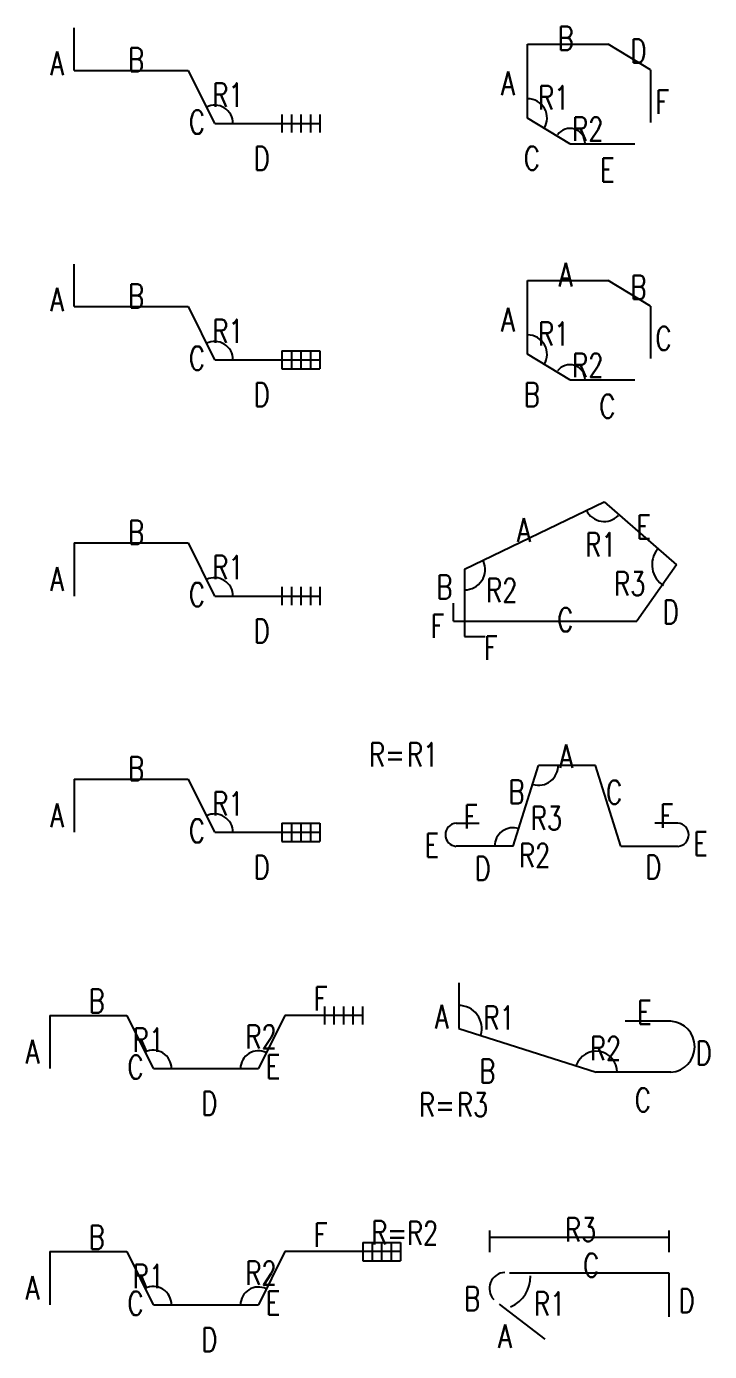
# Model space of a CAD drawing. Header units: millimetres. Extents: x -0.4 to 11.6, y -0.2 to 49.8.
# Drawn here: x 8.443 to 9.887, y 15.841 to 18.646 of the extents above; entities that cross this region are included whole.
import ezdxf
from ezdxf.enums import TextEntityAlignment as Align

# ---------------------------------------------------------------- set-up
doc = ezdxf.new("R2010")
doc.units = ezdxf.units.MM
doc.layers.add('SHOP', color=2, linetype='Continuous')
doc.layers.add('TEXTSHOP', color=3, linetype='Continuous')
doc.styles.add('ROMANS', font='romans.shx', dxfattribs={"width": 0.75, "bigfont": 'whgtxt.shx'})

# ---------------------------------------------------------------- blocks, each defined once
blk = doc.blocks.new('SSBAR_SHP_1133')
at = {"color": 40}
for p, q in [((0.3537, 0.0719), (0.3537, 0.0336)), ((0.3537, 0.0719), (0.4337, 0.0719)), ((0.3737, 0.0719), (0.3737, 0.0336)), ((0.3937, 0.0719), (0.3937, 0.0336)), ((0.4137, 0.0719), (0.4137, 0.0336)), ((0.4337, 0.0719), (0.4337, 0.0336)), ((0.3537, 0.0336), (0.4337, 0.0336))]:
    blk.add_line(p, q, dxfattribs=at)
at = {"color": 2}
blk.add_line((-0.3082, 0.0528), (-0.3082, -0.0598), dxfattribs=at)
at = {"color": 0}
for centre, radius, start, end in [((-0.0894, -0.0598), 0.0389, 359.9469, 116.1324), ((0.1331, -0.0598), 0.0378, 63.8676, 180.0531)]:
    blk.add_arc(centre, radius, start, end, dxfattribs=at)
at = {"layer": 'SHOP', "color": 2}
for p, q in [((-0.3082, 0.0528), (-0.1452, 0.0528)), ((-0.1452, 0.0528), (-0.0894, -0.0598)), ((0.1888, 0.0528), (0.1331, -0.0598)), ((0.4337, 0.0528), (0.1888, 0.0528)), ((-0.089, -0.0598), (0.1331, -0.0598))]:
    blk.add_line(p, q, dxfattribs=at)
at = {"layer": 'TEXTSHOP', "color": 4, "style": 'ROMANS', "width": 0.75}
for tag, p in [('F', (0.2336, 0.0633)), ('B', (-0.2089, 0.0584)), ('D', (0.0295, -0.1585))]:
    blk.add_attdef(tag, text='', height=0.05, dxfattribs=at).set_placement(p, align=Align.CENTER)
at = {"layer": 'TEXTSHOP', "color": 30, "true_color": 0xf8991e, "style": 'ROMANS', "width": 0.75}
for tag, p in [('T1', (0.3522, 0.0796)), ('O1', (0.4351, 0.0796))]:
    blk.add_attdef(tag, text='', height=0.05, dxfattribs=at).set_placement(p, align=Align.CENTER)
at = {"layer": 'TEXTSHOP', "color": 4, "style": 'ROMANS', "width": 0.75}
for tag, p in [('R2', (0.1717, -0.0176)), ('A', (-0.3298, -0.0488)), ('C', (-0.1098, -0.0816))]:
    blk.add_attdef(tag, text='', height=0.05, dxfattribs=at).set_placement(p, align=Align.RIGHT)
for tag, p in [('R1', (-0.1324, -0.0242)), ('E', (0.1487, -0.0809))]:
    blk.add_attdef(tag, p, '', height=0.05, dxfattribs=at)
at = {"layer": 'TEXTSHOP', "color": 30, "true_color": 0xf8991e, "style": 'ROMANS', "width": 0.75}
blk.add_attdef('COUPLER1', text='', height=0.05, dxfattribs=at).set_placement((0.3937, 0.026), align=Align.TOP_CENTER)
blk = doc.blocks.new('SSBAR_SHP_1134')
at = {"color": 40}
for p, q in [((0.2729, 0.0719), (0.2729, 0.0336)), ((0.2929, 0.0719), (0.2929, 0.0336)), ((0.3129, 0.0719), (0.3129, 0.0336)), ((0.3329, 0.0719), (0.3329, 0.0336)), ((0.3529, 0.0719), (0.3529, 0.0336))]:
    blk.add_line(p, q, dxfattribs=at)
at = {"color": 2}
blk.add_line((-0.3082, 0.0528), (-0.3082, -0.0598), dxfattribs=at)
at = {"color": 0}
for centre, radius, start, end in [((-0.0894, -0.0598), 0.0389, 359.9469, 116.1324), ((0.1331, -0.0598), 0.0378, 63.8676, 180.0531)]:
    blk.add_arc(centre, radius, start, end, dxfattribs=at)
at = {"layer": 'SHOP', "color": 2}
for p, q in [((-0.3082, 0.0528), (-0.1452, 0.0528)), ((-0.1452, 0.0528), (-0.0894, -0.0598)), ((0.1888, 0.0528), (0.1331, -0.0598)), ((0.3529, 0.0528), (0.1888, 0.0528)), ((-0.089, -0.0598), (0.1331, -0.0598))]:
    blk.add_line(p, q, dxfattribs=at)
at = {"layer": 'TEXTSHOP', "color": 4, "style": 'ROMANS', "width": 0.75}
for tag, p in [('F', (0.2649, 0.0633)), ('B', (-0.2089, 0.0584)), ('D', (0.0295, -0.1585))]:
    blk.add_attdef(tag, text='', height=0.05, dxfattribs=at).set_placement(p, align=Align.CENTER)
for tag, p in [('R2', (0.1717, -0.0176)), ('A', (-0.3298, -0.0488)), ('C', (-0.1098, -0.0816))]:
    blk.add_attdef(tag, text='', height=0.05, dxfattribs=at).set_placement(p, align=Align.RIGHT)
for tag, p in [('R1', (-0.1324, -0.0242)), ('E', (0.1487, -0.094))]:
    blk.add_attdef(tag, p, '', height=0.05, dxfattribs=at)
at = {"layer": 'TEXTSHOP', "color": 30, "true_color": 0xf8991e, "style": 'ROMANS', "width": 0.75}
blk.add_attdef('COUPLER1', text='', height=0.05, dxfattribs=at).set_placement((0.342, 0.0136), align=Align.TOP_CENTER)
blk = doc.blocks.new('SSBAR_SHP_1135')
at = {"color": 2}
blk.add_line((-0.2563, 0.0528), (-0.2563, -0.0598), dxfattribs=at)
at = {"color": 40}
for p, q in [((0.183, -0.0406), (0.183, -0.0789)), ((0.183, -0.0406), (0.263, -0.0406)), ((0.203, -0.0406), (0.203, -0.0789)), ((0.223, -0.0406), (0.223, -0.0789)), ((0.243, -0.0406), (0.243, -0.0789)), ((0.263, -0.0406), (0.263, -0.0789)), ((0.183, -0.0789), (0.263, -0.0789))]:
    blk.add_line(p, q, dxfattribs=at)
at = {"color": 0}
blk.add_arc((0.0405, -0.0598), 0.0389, 359.9469, 116.1324, dxfattribs=at)
at = {"layer": 'SHOP', "color": 2}
for p, q in [((-0.2563, 0.0528), (-0.0153, 0.0528)), ((-0.0153, 0.0528), (0.0405, -0.0598)), ((0.0409, -0.0598), (0.263, -0.0598))]:
    blk.add_line(p, q, dxfattribs=at)
at = {"layer": 'TEXTSHOP', "color": 4, "style": 'ROMANS', "width": 0.75}
for tag, p in [('B', (-0.1255, 0.0502)), ('D', (0.1403, -0.1585))]:
    blk.add_attdef(tag, text='', height=0.05, dxfattribs=at).set_placement(p, align=Align.CENTER)
at = {"layer": 'TEXTSHOP', "color": 30, "true_color": 0xf8991e, "style": 'ROMANS', "width": 0.75}
blk.add_attdef('COUPLER1', text='', height=0.05, dxfattribs=at).set_placement((0.223, 0.0932), align=Align.TOP_CENTER)
at = {"layer": 'TEXTSHOP', "color": 4, "style": 'ROMANS', "width": 0.75}
for tag, p in [('A', (-0.2779, -0.0488)), ('C', (0.0201, -0.0816))]:
    blk.add_attdef(tag, text='', height=0.05, dxfattribs=at).set_placement(p, align=Align.RIGHT)
blk.add_attdef('R1', (0.0358, -0.0242), '', height=0.05, dxfattribs=at)
at = {"layer": 'TEXTSHOP', "color": 30, "true_color": 0xf8991e, "style": 'ROMANS', "width": 0.75}
for tag, p in [('T1', (0.1931, -0.033)), ('O1', (0.2761, -0.033))]:
    blk.add_attdef(tag, text='', height=0.05, dxfattribs=at).set_placement(p, align=Align.CENTER)
blk = doc.blocks.new('SSBAR_SHP_1136')
at = {"color": 2}
blk.add_line((-0.2563, 0.0528), (-0.2563, -0.0598), dxfattribs=at)
at = {"color": 40}
for p, q in [((0.183, -0.0406), (0.183, -0.0789)), ((0.203, -0.0406), (0.203, -0.0789)), ((0.223, -0.0406), (0.223, -0.0789)), ((0.243, -0.0406), (0.243, -0.0789)), ((0.263, -0.0406), (0.263, -0.0789))]:
    blk.add_line(p, q, dxfattribs=at)
at = {"color": 0}
blk.add_arc((0.0405, -0.0598), 0.0389, 359.9469, 116.1324, dxfattribs=at)
at = {"layer": 'SHOP', "color": 2}
for p, q in [((-0.2563, 0.0528), (-0.0153, 0.0528)), ((-0.0153, 0.0528), (0.0405, -0.0598)), ((0.0409, -0.0598), (0.263, -0.0598))]:
    blk.add_line(p, q, dxfattribs=at)
at = {"layer": 'TEXTSHOP', "color": 4, "style": 'ROMANS', "width": 0.75}
for tag, p in [('B', (-0.1255, 0.0502)), ('D', (0.1403, -0.1585))]:
    blk.add_attdef(tag, text='', height=0.05, dxfattribs=at).set_placement(p, align=Align.CENTER)
at = {"layer": 'TEXTSHOP', "color": 30, "true_color": 0xf8991e, "style": 'ROMANS', "width": 0.75}
blk.add_attdef('COUPLER1', text='', height=0.05, dxfattribs=at).set_placement((0.2863, -0.0264), align=Align.BOTTOM_CENTER)
at = {"layer": 'TEXTSHOP', "color": 4, "style": 'ROMANS', "width": 0.75}
for tag, p in [('A', (-0.2779, -0.0488)), ('C', (0.0201, -0.0816))]:
    blk.add_attdef(tag, text='', height=0.05, dxfattribs=at).set_placement(p, align=Align.RIGHT)
blk.add_attdef('R1', (0.0358, -0.0242), '', height=0.05, dxfattribs=at)
blk = doc.blocks.new('SSBAR_SHP_1137')
at = {"color": 2}
blk.add_line((-0.2563, 0.0528), (-0.2563, 0.1425), dxfattribs=at)
at = {"color": 40}
for p, q in [((0.183, -0.0406), (0.183, -0.0789)), ((0.183, -0.0406), (0.263, -0.0406)), ((0.203, -0.0406), (0.203, -0.0789)), ((0.223, -0.0406), (0.223, -0.0789)), ((0.243, -0.0406), (0.243, -0.0789)), ((0.263, -0.0406), (0.263, -0.0789)), ((0.183, -0.0789), (0.263, -0.0789))]:
    blk.add_line(p, q, dxfattribs=at)
at = {"color": 0}
blk.add_arc((0.0405, -0.0598), 0.0389, 359.9469, 116.1324, dxfattribs=at)
at = {"layer": 'SHOP', "color": 2}
for p, q in [((-0.2563, 0.0528), (-0.0153, 0.0528)), ((-0.0153, 0.0528), (0.0405, -0.0598)), ((0.0409, -0.0598), (0.263, -0.0598))]:
    blk.add_line(p, q, dxfattribs=at)
at = {"layer": 'TEXTSHOP', "color": 4, "style": 'ROMANS', "width": 0.75}
for tag, p in [('A', (-0.2779, 0.0428)), ('C', (0.0201, -0.0816))]:
    blk.add_attdef(tag, text='', height=0.05, dxfattribs=at).set_placement(p, align=Align.RIGHT)
for tag, p in [('B', (-0.1255, 0.0502)), ('D', (0.1403, -0.1585))]:
    blk.add_attdef(tag, text='', height=0.05, dxfattribs=at).set_placement(p, align=Align.CENTER)
at = {"layer": 'TEXTSHOP', "color": 30, "true_color": 0xf8991e, "style": 'ROMANS', "width": 0.75}
blk.add_attdef('COUPLER1', text='', height=0.05, dxfattribs=at).set_placement((0.223, 0.093), align=Align.TOP_CENTER)
at = {"layer": 'TEXTSHOP', "color": 4, "style": 'ROMANS', "width": 0.75}
blk.add_attdef('R1', (0.0358, -0.0242), '', height=0.05, dxfattribs=at)
at = {"layer": 'TEXTSHOP', "color": 30, "true_color": 0xf8991e, "style": 'ROMANS', "width": 0.75}
for tag, p in [('T1', (0.1954, -0.033)), ('O1', (0.2784, -0.033))]:
    blk.add_attdef(tag, text='', height=0.05, dxfattribs=at).set_placement(p, align=Align.CENTER)
blk = doc.blocks.new('SSBAR_SHP_1138')
at = {"color": 2}
blk.add_line((-0.2563, 0.0528), (-0.2563, 0.1425), dxfattribs=at)
at = {"color": 40}
for p, q in [((0.183, -0.0406), (0.183, -0.0789)), ((0.203, -0.0406), (0.203, -0.0789)), ((0.223, -0.0406), (0.223, -0.0789)), ((0.243, -0.0406), (0.243, -0.0789)), ((0.263, -0.0406), (0.263, -0.0789))]:
    blk.add_line(p, q, dxfattribs=at)
at = {"color": 0}
blk.add_arc((0.0405, -0.0598), 0.0389, 359.9469, 116.1324, dxfattribs=at)
at = {"layer": 'SHOP', "color": 2}
for p, q in [((-0.2563, 0.0528), (-0.0153, 0.0528)), ((-0.0153, 0.0528), (0.0405, -0.0598)), ((0.0409, -0.0598), (0.263, -0.0598))]:
    blk.add_line(p, q, dxfattribs=at)
at = {"layer": 'TEXTSHOP', "color": 4, "style": 'ROMANS', "width": 0.75}
for tag, p in [('A', (-0.2779, 0.0428)), ('C', (0.0201, -0.0816))]:
    blk.add_attdef(tag, text='', height=0.05, dxfattribs=at).set_placement(p, align=Align.RIGHT)
for tag, p in [('B', (-0.1255, 0.0502)), ('D', (0.1403, -0.1585))]:
    blk.add_attdef(tag, text='', height=0.05, dxfattribs=at).set_placement(p, align=Align.CENTER)
at = {"layer": 'TEXTSHOP', "color": 30, "true_color": 0xf8991e, "style": 'ROMANS', "width": 0.75}
blk.add_attdef('COUPLER1', text='', height=0.05, dxfattribs=at).set_placement((0.2704, -0.0264), align=Align.BOTTOM_CENTER)
at = {"layer": 'TEXTSHOP', "color": 4, "style": 'ROMANS', "width": 0.75}
blk.add_attdef('R1', (0.0358, -0.0242), '', height=0.05, dxfattribs=at)
blk = doc.blocks.new('SSBAR_SHP_1233')
at = {"color": 40}
for p, q in [((-0.1784, 0.0977), (-0.1784, 0.0519)), ((0.2006, 0.0977), (0.2006, 0.0519)), ((0.2006, 0.0825), (-0.1784, 0.0825)), ((0.2006, 0.0079), (0.2006, -0.085)), ((-0.1577, -0.0581), (-0.0612, -0.1323))]:
    blk.add_line(p, q, dxfattribs=at)
for centre, radius, start, end in [((-0.1442, -0.0253), 0.0342, 93.2356, 222.6996), ((-0.1606, -0.0002), 0.0691, 292.9958, 1.7092)]:
    blk.add_arc(centre, radius, start, end, dxfattribs=at)
at = {"layer": 'SHOP', "color": 2}
blk.add_line((-0.1362, 0.0079), (0.2006, 0.0079), dxfattribs=at)
at = {"layer": 'TEXTSHOP', "color": 4, "style": 'ROMANS', "width": 0.75}
blk.add_text('R=', height=0.05, dxfattribs=at).set_placement((-0.4281, 0.0679))
for tag, p in [('R2', (-0.3526, 0.0669)), ('D', (0.2218, -0.0762)), ('R1', (-0.084, -0.0824))]:
    blk.add_attdef(tag, p, '', height=0.05, dxfattribs=at)
for tag, p in [('R3', (0.0144, 0.0744)), ('C', (0.0368, -0.001))]:
    blk.add_attdef(tag, text='', height=0.05, dxfattribs=at).set_placement(p, align=Align.CENTER)
for tag, p in [('B', (-0.1979, -0.0714)), ('A', (-0.131, -0.1511))]:
    blk.add_attdef(tag, text='', height=0.05, dxfattribs=at).set_placement(p, align=Align.RIGHT)
blk = doc.blocks.new('SSBAR_SHP_1234')
at = {"color": 40}
for p, q in [((-0.2434, 0.1219), (-0.2434, 0.0251)), ((-0.2434, 0.0251), (0.0472, -0.0675))]:
    blk.add_line(p, q, dxfattribs=at)
for centre, radius, start, end in [((-0.2434, 0.0251), 0.0488, 342.7446, 90.2538), ((0.2017, -0.0135), 0.0541, 273.999, 86.001), ((0.0472, -0.0675), 0.0445, 0, 160.2787)]:
    blk.add_arc(centre, radius, start, end, dxfattribs=at)
at = {"layer": 'SHOP', "color": 2}
for p, q in [((0.2054, 0.0404), (0.1085, 0.0404)), ((0.2054, -0.0675), (0.0472, -0.0675))]:
    blk.add_line(p, q, dxfattribs=at)
at = {"layer": 'TEXTSHOP', "color": 4, "style": 'ROMANS', "width": 0.75}
blk.add_text('R=', height=0.05, dxfattribs=at).set_placement((-0.3273, -0.1612))
for tag, p in [('A', (-0.2647, 0.0251)), ('B', (-0.166, -0.09))]:
    blk.add_attdef(tag, text='', height=0.05, dxfattribs=at).set_placement(p, align=Align.RIGHT)
for tag, p in [('R1', (-0.1907, 0.0226)), ('R2', (0.0342, -0.042)), ('D', (0.2579, -0.0515)), ('R3', (-0.2469, -0.1612))]:
    blk.add_attdef(tag, p, '', height=0.05, dxfattribs=at)
for tag, p in [('E', (0.1495, 0.034)), ('C', (0.1461, -0.1511))]:
    blk.add_attdef(tag, text='', height=0.05, dxfattribs=at).set_placement(p, align=Align.CENTER)
blk = doc.blocks.new('SSBAR_SHP_1235')
at = {"color": 40}
for p, q in [((-0.1282, -0.0894), (-0.0747, 0.0813)), ((0.0461, 0.0813), (-0.0747, 0.0813)), ((0.0996, -0.0894), (0.0461, 0.0813))]:
    blk.add_line(p, q, dxfattribs=at)
for centre, radius, start, end in [((-0.0747, 0.0813), 0.0415, 253.3693, 2.6876), ((-0.1282, -0.0894), 0.0394, 72.5662, 179.2665)]:
    blk.add_arc(centre, radius, start, end, dxfattribs=at)
at = {"color": 50}
for centre, start, end in [((-0.2469, -0.0649), 93.999, 266.001), ((0.2184, -0.0649), 273.999, 86.001)]:
    blk.add_arc(centre, 0.0246, start, end, dxfattribs=at)
at = {"layer": 'SHOP', "color": 2}
for p, q in [((-0.2486, -0.0404), (-0.2002, -0.0404)), ((0.2201, -0.0404), (0.1716, -0.0404)), ((-0.1282, -0.0894), (-0.2486, -0.0894)), ((0.0996, -0.0894), (0.2201, -0.0894))]:
    blk.add_line(p, q, dxfattribs=at)
at = {"layer": 'TEXTSHOP', "color": 4, "style": 'ROMANS', "width": 0.75}
blk.add_text('R=', height=0.05, dxfattribs=at).set_placement((-0.4327, 0.0797))
for tag, p in [('R1', (-0.3525, 0.0797)), ('C', (0.0683, 0)), ('R3', (-0.0906, -0.0548)), ('F', (0.1816, -0.0505)), ('R2', (-0.1156, -0.1337)), ('E', (0.2527, -0.1089))]:
    blk.add_attdef(tag, p, '', height=0.05, dxfattribs=at)
for tag, p in [('A', (-0.0158, 0.0764)), ('D', (-0.1926, -0.1613)), ('D', (0.1682, -0.1584))]:
    blk.add_attdef(tag, text='', height=0.05, dxfattribs=at).set_placement(p, align=Align.CENTER)
for tag, p in [('B', (-0.1041, 0.0009)), ('F', (-0.2035, -0.0518)), ('E', (-0.2847, -0.1122))]:
    blk.add_attdef(tag, text='', height=0.05, dxfattribs=at).set_placement(p, align=Align.RIGHT)
blk = doc.blocks.new('SSBAR_SHP_1236')
at = {"color": 40}
for p, q in [((-0.2311, -0.0032), (0.0641, 0.1397)), ((-0.2543, -0.1131), (-0.2543, -0.0749)), ((-0.2311, -0.1456), (-0.1871, -0.1456))]:
    blk.add_line(p, q, dxfattribs=at)
at = {"color": 2}
blk.add_line((-0.2543, -0.1131), (0.1333, -0.1131), dxfattribs=at)
at = {"color": 40}
for centre, radius, start, end in [((0.0641, 0.1397), 0.0416, 206.0469, 316.2689), ((0.2168, 0.0064), 0.0515, 141.1259, 238.5996), ((-0.2311, -0.0032), 0.0436, 270, 23.6698)]:
    blk.add_arc(centre, radius, start, end, dxfattribs=at)
at = {"layer": 'SHOP', "color": 2}
for p, q in [((0.0641, 0.1397), (0.2168, 0.0064)), ((0.2168, 0.0064), (0.1333, -0.1131)), ((-0.2311, -0.0032), (-0.2311, -0.1456))]:
    blk.add_line(p, q, dxfattribs=at)
at = {"layer": 'TEXTSHOP', "color": 4, "style": 'ROMANS', "width": 0.75}
for tag, p in [('A', (-0.0909, 0.0548)), ('R1', (0.0902, 0.0242)), ('B', (-0.2566, -0.0654)), ('R3', (0.1514, -0.0586)), ('F', (-0.2737, -0.1485))]:
    blk.add_attdef(tag, text='', height=0.05, dxfattribs=at).set_placement(p, align=Align.RIGHT)
for tag, p in [('E', (0.1324, 0.0616)), ('R2', (-0.1851, -0.0725)), ('D', (0.1885, -0.1184)), ('F', (-0.1898, -0.1944))]:
    blk.add_attdef(tag, p, '', height=0.05, dxfattribs=at)
blk.add_attdef('C', text='', height=0.05, dxfattribs=at).set_placement((-0.018, -0.135), align=Align.CENTER)
blk = doc.blocks.new('SSBAR_SHP_1237')
at = {"color": 2}
for p, q in [((-0.0976, 0.1081), (0.0729, 0.1081)), ((0.1623, 0.0539), (0.0729, 0.1081)), ((0.1623, 0.0539), (0.1623, -0.0573)), ((-0.0083, -0.1024), (-0.0976, -0.0482)), ((-0.0083, -0.1024), (0.1291, -0.1024))]:
    blk.add_line(p, q, dxfattribs=at)
at = {"color": 7}
for centre, radius, start, end in [((-0.0976, -0.0482), 0.041, 328.242, 90), ((-0.0083, -0.1024), 0.0322, 0.7989, 143.9774)]:
    blk.add_arc(centre, radius, start, end, dxfattribs=at)
at = {"layer": 'SHOP', "color": 2}
blk.add_line((-0.0976, -0.0482), (-0.0976, 0.1081), dxfattribs=at)
at = {"layer": 'TEXTSHOP', "color": 4, "style": 'ROMANS', "width": 0.75}
for tag, p in [('A', (-0.0172, 0.0956)), ('C', (0.0709, -0.1832))]:
    blk.add_attdef(tag, text='', height=0.05, dxfattribs=at).set_placement(p, align=Align.CENTER)
for tag, p in [('B', (0.12, 0.0686)), ('R1', (-0.0754, -0.0298)), ('C', (0.1728, -0.0395)), ('R2', (-0.0032, -0.0964))]:
    blk.add_attdef(tag, p, '', height=0.05, dxfattribs=at)
for tag, p in [('A', (-0.1246, 0.0003)), ('B', (-0.0717, -0.1583))]:
    blk.add_attdef(tag, text='', height=0.05, dxfattribs=at).set_placement(p, align=Align.RIGHT)
blk = doc.blocks.new('SSBAR_SHP_1238')
at = {"color": 2}
for p, q in [((-0.0976, 0.1081), (0.0729, 0.1081)), ((0.1623, 0.0539), (0.0729, 0.1081)), ((0.1623, 0.0539), (0.1623, -0.0573)), ((-0.0083, -0.1024), (-0.0976, -0.0482)), ((-0.0083, -0.1024), (0.1291, -0.1024))]:
    blk.add_line(p, q, dxfattribs=at)
at = {"color": 7}
for centre, radius, start, end in [((-0.0976, -0.0482), 0.041, 328.242, 90), ((-0.0083, -0.1024), 0.0322, 0.7989, 143.9774)]:
    blk.add_arc(centre, radius, start, end, dxfattribs=at)
at = {"layer": 'SHOP', "color": 2}
blk.add_line((-0.0976, -0.0482), (-0.0976, 0.1081), dxfattribs=at)
at = {"layer": 'TEXTSHOP', "color": 4, "style": 'ROMANS', "width": 0.75}
for tag, p in [('B', (-0.0172, 0.0956)), ('E', (0.0709, -0.1832))]:
    blk.add_attdef(tag, text='', height=0.05, dxfattribs=at).set_placement(p, align=Align.CENTER)
for tag, p in [('D', (0.12, 0.0686)), ('R1', (-0.0754, -0.0298)), ('F', (0.1728, -0.0395)), ('R2', (-0.0032, -0.0964))]:
    blk.add_attdef(tag, p, '', height=0.05, dxfattribs=at)
for tag, p in [('A', (-0.1246, 0.0003)), ('C', (-0.0717, -0.1583))]:
    blk.add_attdef(tag, text='', height=0.05, dxfattribs=at).set_placement(p, align=Align.RIGHT)

msp = doc.modelspace()

# ---------------------------------------------------------------- block references
for name, p, values in [('SSBAR_SHP_1138', (8.8, 18.5), {'A': 'A', 'B': 'B', 'D': 'D', 'C': 'C', 'R1': 'R1'}), ('SSBAR_SHP_1238', (9.6, 18.5), {'B': 'B', 'F': 'F', 'A': 'A', 'C': 'C', 'R1': 'R1', 'D': 'D', 'E': 'E', 'R2': 'R2'}), ('SSBAR_SHP_1137', (8.8, 18), {'A': 'A', 'B': 'B', 'D': 'D', 'C': 'C', 'R1': 'R1'}), ('SSBAR_SHP_1136', (8.8, 17.5), {'A': 'A', 'B': 'B', 'D': 'D', 'C': 'C', 'R1': 'R1'}), ('SSBAR_SHP_1135', (8.8, 17), {'A': 'A', 'B': 'B', 'D': 'D', 'C': 'C', 'R1': 'R1'}), ('SSBAR_SHP_1234', (9.6, 16.5), {'E': 'E', 'C': 'C', 'D': 'D', 'B': 'B', 'A': 'A', 'R3': 'R3', 'R1': 'R1', 'R2': 'R2'}), ('SSBAR_SHP_1233', (9.6, 16), {'A': 'A', 'C': 'C', 'B': 'B', 'R1': 'R1', 'D': 'D', 'R2': 'R2', 'R3': 'R3'})]:
    msp.add_blockref(name, p).add_auto_attribs(values)
ref = msp.add_blockref('SSBAR_SHP_1237', (9.6, 18))
ref.add_attrib('A', 'A', dxfattribs={"layer": 'TEXTSHOP', "color": 4, "height": 0.05, "style": 'ROMANS', "width": 0.75}).set_placement((9.5828, 18.0956), align=Align.CENTER)
ref.add_attrib('C', 'C', (9.7728, 17.9605), dxfattribs={"layer": 'TEXTSHOP', "color": 4, "height": 0.05, "style": 'ROMANS', "width": 0.75})
ref.add_attrib('A', 'A', dxfattribs={"layer": 'TEXTSHOP', "color": 4, "height": 0.05, "style": 'ROMANS', "width": 0.75}).set_placement((9.4754, 18.0003), align=Align.RIGHT)
ref.add_attrib('B', 'B', dxfattribs={"layer": 'TEXTSHOP', "color": 4, "height": 0.05, "style": 'ROMANS', "width": 0.75}).set_placement((9.5283, 17.8417), align=Align.RIGHT)
ref.add_attrib('R1', 'R1', (9.5246, 17.9702), dxfattribs={"layer": 'TEXTSHOP', "color": 4, "height": 0.05, "style": 'ROMANS', "width": 0.75})
ref.add_attrib('B', 'B', (9.72, 18.0686), dxfattribs={"layer": 'TEXTSHOP', "color": 4, "height": 0.05, "style": 'ROMANS', "width": 0.75})
ref.add_attrib('C', 'C', dxfattribs={"layer": 'TEXTSHOP', "color": 4, "height": 0.05, "style": 'ROMANS', "width": 0.75}).set_placement((9.6709, 17.8168), align=Align.CENTER)
ref.add_attrib('R2', 'R2', (9.5968, 17.9036), dxfattribs={"layer": 'TEXTSHOP', "color": 4, "height": 0.05, "style": 'ROMANS', "width": 0.75})
ref = msp.add_blockref('SSBAR_SHP_1236', (9.6, 17.5))
ref.add_attrib('D', 'D', (9.7885, 17.3816), dxfattribs={"layer": 'TEXTSHOP', "color": 4, "height": 0.05, "style": 'ROMANS', "width": 0.75})
ref.add_attrib('B', 'B', dxfattribs={"layer": 'TEXTSHOP', "color": 4, "height": 0.05, "style": 'ROMANS', "width": 0.75}).set_placement((9.3434, 17.4346), align=Align.RIGHT)
ref.add_attrib('A', 'A', dxfattribs={"layer": 'TEXTSHOP', "color": 4, "height": 0.05, "style": 'ROMANS', "width": 0.75}).set_placement((9.5091, 17.5548), align=Align.RIGHT)
ref.add_attrib('R3', 'R3', dxfattribs={"layer": 'TEXTSHOP', "color": 4, "height": 0.05, "style": 'ROMANS', "width": 0.75}).set_placement((9.7514, 17.4414), align=Align.RIGHT)
ref.add_attrib('E', 'E', (9.7324, 17.5616), dxfattribs={"layer": 'TEXTSHOP', "color": 4, "height": 0.05, "style": 'ROMANS', "width": 0.75})
ref.add_attrib('R2', 'R2', (9.4149, 17.4275), dxfattribs={"layer": 'TEXTSHOP', "color": 4, "height": 0.05, "style": 'ROMANS', "width": 0.75})
ref.add_attrib('C', 'C', dxfattribs={"layer": 'TEXTSHOP', "color": 4, "height": 0.05, "style": 'ROMANS', "width": 0.75}).set_placement((9.582, 17.365), align=Align.CENTER)
ref.add_attrib('R1', 'R1', dxfattribs={"layer": 'TEXTSHOP', "color": 4, "height": 0.05, "style": 'ROMANS', "width": 0.75}).set_placement((9.6902, 17.5242), align=Align.RIGHT)
ref.add_attrib('F', 'F', (9.4102, 17.3056), dxfattribs={"layer": 'TEXTSHOP', "color": 4, "height": 0.05, "style": 'ROMANS', "width": 0.75})
ref.add_attrib('F', 'F', dxfattribs={"layer": 'TEXTSHOP', "color": 4, "height": 0.05, "style": 'ROMANS', "width": 0.75}).set_placement((9.3263, 17.3515), align=Align.RIGHT)
ref = msp.add_blockref('SSBAR_SHP_1235', (9.6, 17))
ref.add_attrib('E', 'E', dxfattribs={"layer": 'TEXTSHOP', "color": 4, "height": 0.05, "style": 'ROMANS', "width": 0.75}).set_placement((9.3153, 16.8878), align=Align.RIGHT)
ref.add_attrib('A', 'A', dxfattribs={"layer": 'TEXTSHOP', "color": 4, "height": 0.05, "style": 'ROMANS', "width": 0.75}).set_placement((9.5842, 17.0764), align=Align.CENTER)
ref.add_attrib('F', 'F', dxfattribs={"layer": 'TEXTSHOP', "color": 4, "height": 0.05, "style": 'ROMANS', "width": 0.75}).set_placement((9.3965, 16.9482), align=Align.RIGHT)
ref.add_attrib('D', 'D', dxfattribs={"layer": 'TEXTSHOP', "color": 4, "height": 0.05, "style": 'ROMANS', "width": 0.75}).set_placement((9.4074, 16.8387), align=Align.CENTER)
ref.add_attrib('B', 'B', dxfattribs={"layer": 'TEXTSHOP', "color": 4, "height": 0.05, "style": 'ROMANS', "width": 0.75}).set_placement((9.4959, 17.0009), align=Align.RIGHT)
ref.add_attrib('C', 'C', (9.6683, 17), dxfattribs={"layer": 'TEXTSHOP', "color": 4, "height": 0.05, "style": 'ROMANS', "width": 0.75})
ref.add_attrib('D', 'D', dxfattribs={"layer": 'TEXTSHOP', "color": 4, "height": 0.05, "style": 'ROMANS', "width": 0.75}).set_placement((9.7682, 16.8416), align=Align.CENTER)
ref.add_attrib('E', 'E', (9.8527, 16.8911), dxfattribs={"layer": 'TEXTSHOP', "color": 4, "height": 0.05, "style": 'ROMANS', "width": 0.75})
ref.add_attrib('F', 'F', (9.7816, 16.9495), dxfattribs={"layer": 'TEXTSHOP', "color": 4, "height": 0.05, "style": 'ROMANS', "width": 0.75})
ref.add_attrib('R1', 'R1', (9.2475, 17.0797), dxfattribs={"layer": 'TEXTSHOP', "color": 4, "height": 0.05, "style": 'ROMANS', "width": 0.75})
ref.add_attrib('R2', 'R2', (9.4844, 16.8663), dxfattribs={"layer": 'TEXTSHOP', "color": 4, "height": 0.05, "style": 'ROMANS', "width": 0.75})
ref.add_attrib('R3', 'R3', (9.5094, 16.9452), dxfattribs={"layer": 'TEXTSHOP', "color": 4, "height": 0.05, "style": 'ROMANS', "width": 0.75})
ref = msp.add_blockref('SSBAR_SHP_1134', (8.8, 16.5))
ref.add_attrib('A', 'A', dxfattribs={"layer": 'TEXTSHOP', "color": 4, "height": 0.05, "style": 'ROMANS', "width": 0.75}).set_placement((8.4702, 16.4512), align=Align.RIGHT)
ref.add_attrib('B', 'B', dxfattribs={"layer": 'TEXTSHOP', "color": 4, "height": 0.05, "style": 'ROMANS', "width": 0.75}).set_placement((8.5911, 16.5584), align=Align.CENTER)
ref.add_attrib('D', 'D', dxfattribs={"layer": 'TEXTSHOP', "color": 4, "height": 0.05, "style": 'ROMANS', "width": 0.75}).set_placement((8.8295, 16.3415), align=Align.CENTER)
ref.add_attrib('C', 'C', dxfattribs={"layer": 'TEXTSHOP', "color": 4, "height": 0.05, "style": 'ROMANS', "width": 0.75}).set_placement((8.6902, 16.4184), align=Align.RIGHT)
ref.add_attrib('E', 'E', (8.9487, 16.4191), dxfattribs={"layer": 'TEXTSHOP', "color": 4, "height": 0.05, "style": 'ROMANS', "width": 0.75})
ref.add_attrib('R1', 'R1', (8.6676, 16.4758), dxfattribs={"layer": 'TEXTSHOP', "color": 4, "height": 0.05, "style": 'ROMANS', "width": 0.75})
ref.add_attrib('R2', 'R2', dxfattribs={"layer": 'TEXTSHOP', "color": 4, "height": 0.05, "style": 'ROMANS', "width": 0.75}).set_placement((8.9717, 16.4824), align=Align.RIGHT)
ref.add_attrib('F', 'F', dxfattribs={"layer": 'TEXTSHOP', "color": 4, "height": 0.05, "style": 'ROMANS', "width": 0.75}).set_placement((9.0649, 16.5633), align=Align.CENTER)
ref = msp.add_blockref('SSBAR_SHP_1133', (8.8, 16))
ref.add_attrib('A', 'A', dxfattribs={"layer": 'TEXTSHOP', "color": 4, "height": 0.05, "style": 'ROMANS', "width": 0.75}).set_placement((8.4702, 15.9512), align=Align.RIGHT)
ref.add_attrib('B', 'B', dxfattribs={"layer": 'TEXTSHOP', "color": 4, "height": 0.05, "style": 'ROMANS', "width": 0.75}).set_placement((8.5911, 16.0584), align=Align.CENTER)
ref.add_attrib('D', 'D', dxfattribs={"layer": 'TEXTSHOP', "color": 4, "height": 0.05, "style": 'ROMANS', "width": 0.75}).set_placement((8.8295, 15.8415), align=Align.CENTER)
ref.add_attrib('C', 'C', dxfattribs={"layer": 'TEXTSHOP', "color": 4, "height": 0.05, "style": 'ROMANS', "width": 0.75}).set_placement((8.6902, 15.9184), align=Align.RIGHT)
ref.add_attrib('E', 'E', (8.9487, 15.9191), dxfattribs={"layer": 'TEXTSHOP', "color": 4, "height": 0.05, "style": 'ROMANS', "width": 0.75})
ref.add_attrib('R1', 'R1', (8.6676, 15.9758), dxfattribs={"layer": 'TEXTSHOP', "color": 4, "height": 0.05, "style": 'ROMANS', "width": 0.75})
ref.add_attrib('R2', 'R2', dxfattribs={"layer": 'TEXTSHOP', "color": 4, "height": 0.05, "style": 'ROMANS', "width": 0.75}).set_placement((8.9717, 15.9824), align=Align.RIGHT)
ref.add_attrib('F', 'F', dxfattribs={"layer": 'TEXTSHOP', "color": 4, "height": 0.05, "style": 'ROMANS', "width": 0.75}).set_placement((9.0649, 16.0633), align=Align.CENTER)

doc.saveas('drawing.dxf')
